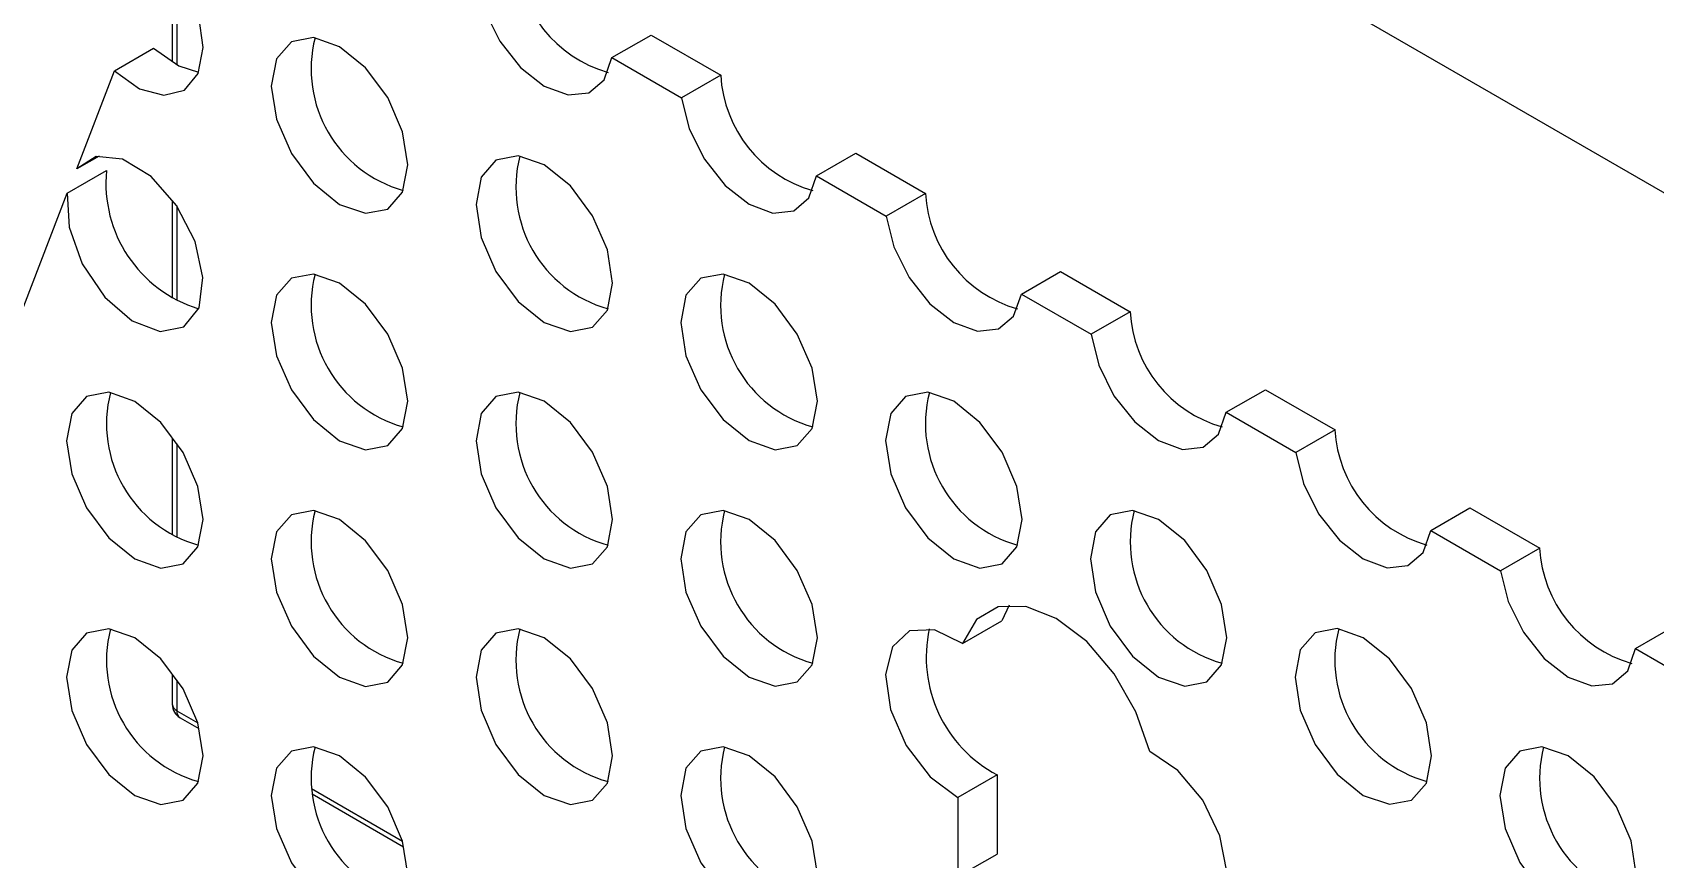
# Model space of a CAD drawing. Extents: x -0.92 to 7.46, y -5.99 to 0.
# Drawn here: x 2.168 to 3.219, y -4.156 to -3.62 of the extents above; entities that cross this region are included whole.
import ezdxf

# ---------------------------------------------------------------- set-up
doc = ezdxf.new("R2010")
doc.units = 0
doc.header["$LTSCALE"] = 0.5
doc.header["$MEASUREMENT"] = 0
for name, color, linetype in [('Brackets', 181, 'CONTINUOUS'), ('End Cap', 92, 'CONTINUOUS'), ('Hardware', 242, 'CONTINUOUS')]:
    doc.layers.add(name, color=color, linetype=linetype)

msp = doc.modelspace()

# ---------------------------------------------------------------- linework, layer by layer
at = {"layer": 'Brackets', "transparency": 16777216}
for p, q in [((2.5431, -3.6364), (2.5685, -3.6218)), ((2.5685, -3.6218), (2.6136, -3.6478)), ((2.2211, -3.6449), (2.2464, -3.6303)), ((2.5431, -3.6364), (2.5883, -3.6625)), ((2.1966, -3.7084), (2.2211, -3.6449)), ((2.6136, -3.6478), (2.5883, -3.6625)), ((2.6757, -3.7129), (2.7011, -3.6983)), ((2.7011, -3.6983), (2.7462, -3.7243)), ((2.1905, -3.7242), (2.2159, -3.7095)), ((2.2111, -3.7001), (2.1966, -3.7084)), ((2.6757, -3.7129), (2.7208, -3.739)), ((2.1442, -3.8443), (2.1905, -3.7242)), ((2.7462, -3.7243), (2.7208, -3.739)), ((2.8083, -3.7895), (2.8337, -3.7748)), ((2.8337, -3.7748), (2.8788, -3.8009)), ((2.8083, -3.7895), (2.8534, -3.8155)), ((2.8788, -3.8009), (2.8534, -3.8155)), ((2.9409, -3.866), (2.9663, -3.8514)), ((2.9663, -3.8514), (3.0114, -3.8774)), ((2.9409, -3.866), (2.986, -3.8921)), ((3.0114, -3.8774), (2.986, -3.8921)), ((3.0735, -3.9426), (3.0988, -3.9279)), ((3.0988, -3.9279), (3.144, -3.954)), ((3.0735, -3.9426), (3.1186, -3.9686)), ((3.144, -3.954), (3.1186, -3.9686)), ((2.8004, -3.9909), (2.7956, -4.001)), ((2.7702, -4.0157), (2.7956, -4.001)), ((3.206, -4.0191), (3.2314, -4.0044)), ((3.206, -4.0191), (3.2512, -4.0452)), ((2.7926, -4.1009), (2.7672, -4.1155)), ((2.7926, -4.1009), (2.7926, -4.1521)), ((2.7672, -4.1155), (2.7672, -4.1667)), ((2.7672, -4.1667), (2.7926, -4.1521))]:
    msp.add_line(p, q, dxfattribs=at)
at = {"layer": 'Brackets', "transparency": 16777216, "flags": 128}
for points in [[(2.2211, -3.6449), (2.2373, -3.6565), (2.2531, -3.6608), (2.2664, -3.6574), (2.2752, -3.6466), (2.2784, -3.6299), (2.2756, -3.6096), (2.2671, -3.5886), (2.254, -3.5696)], [(2.4557, -3.5859), (2.4607, -3.6059), (2.4705, -3.6257), (2.484, -3.6427), (2.4994, -3.6548), (2.5148, -3.6605), (2.5283, -3.6591), (2.5381, -3.6507), (2.5431, -3.6364)], [(2.3668, -3.6293), (2.3499, -3.6234), (2.3356, -3.6262), (2.326, -3.6372), (2.3226, -3.6548), (2.326, -3.6763), (2.3356, -3.6984), (2.3499, -3.7177), (2.3668, -3.7314), (2.3837, -3.7372), (2.3981, -3.7345), (2.4076, -3.7234), (2.411, -3.7058), (2.4076, -3.6844), (2.3981, -3.6623), (2.3837, -3.6429), (2.3668, -3.6293)], [(2.2464, -3.6303), (2.2627, -3.6418), (2.2755, -3.6459)], [(2.5883, -3.6625), (2.5932, -3.6825), (2.6031, -3.7022), (2.6166, -3.7192), (2.632, -3.7313), (2.6474, -3.737), (2.6609, -3.7356), (2.6707, -3.7272), (2.6757, -3.7129)], [(2.1905, -3.7242), (2.1917, -3.7461), (2.2002, -3.7699), (2.2147, -3.7914), (2.2326, -3.8069), (2.2507, -3.8138), (2.266, -3.8107), (2.2758, -3.7983), (2.2783, -3.7787), (2.2732, -3.7554), (2.2613, -3.7322), (2.2448, -3.7134), (2.2263, -3.7021), (2.2093, -3.7004), (2.1966, -3.7084)], [(2.4994, -3.7058), (2.4825, -3.7), (2.4681, -3.7027), (2.4586, -3.7138), (2.4552, -3.7314), (2.4586, -3.7528), (2.4681, -3.7749), (2.4825, -3.7943), (2.4994, -3.8079), (2.5163, -3.8138), (2.5306, -3.811), (2.5402, -3.8), (2.5436, -3.7824), (2.5402, -3.7609), (2.5306, -3.7388), (2.5163, -3.7195), (2.4994, -3.7058)], [(2.7208, -3.739), (2.7258, -3.759), (2.7357, -3.7788), (2.7491, -3.7958), (2.7646, -3.8079), (2.78, -3.8136), (2.7935, -3.8121), (2.8033, -3.8038), (2.8083, -3.7895)], [(2.3668, -3.7824), (2.3499, -3.7765), (2.3356, -3.7793), (2.326, -3.7903), (2.3226, -3.8079), (2.326, -3.8294), (2.3356, -3.8515), (2.3499, -3.8708), (2.3668, -3.8845), (2.3837, -3.8903), (2.3981, -3.8876), (2.4076, -3.8765), (2.411, -3.8589), (2.4076, -3.8375), (2.3981, -3.8154), (2.3837, -3.7961), (2.3668, -3.7824)], [(2.632, -3.7824), (2.6151, -3.7765), (2.6007, -3.7793), (2.5911, -3.7903), (2.5878, -3.8079), (2.5911, -3.8294), (2.6007, -3.8515), (2.6151, -3.8708), (2.632, -3.8844), (2.6489, -3.8903), (2.6632, -3.8875), (2.6728, -3.8765), (2.6762, -3.8589), (2.6728, -3.8375), (2.6632, -3.8154), (2.6489, -3.796), (2.632, -3.7824)], [(2.8534, -3.8155), (2.8584, -3.8356), (2.8682, -3.8553), (2.8817, -3.8723), (2.8971, -3.8844), (2.9126, -3.8901), (2.926, -3.8887), (2.9359, -3.8803), (2.9409, -3.866)], [(2.2342, -3.859), (2.2173, -3.8531), (2.203, -3.8559), (2.1934, -3.8669), (2.19, -3.8845), (2.1934, -3.906), (2.203, -3.928), (2.2173, -3.9474), (2.2342, -3.961), (2.2511, -3.9669), (2.2655, -3.9641), (2.2751, -3.9531), (2.2784, -3.9355), (2.2751, -3.914), (2.2655, -3.892), (2.2511, -3.8726), (2.2342, -3.859)], [(2.4994, -3.8589), (2.4825, -3.8531), (2.4681, -3.8558), (2.4586, -3.8669), (2.4552, -3.8845), (2.4586, -3.9059), (2.4681, -3.928), (2.4825, -3.9474), (2.4994, -3.961), (2.5163, -3.9669), (2.5306, -3.9641), (2.5402, -3.9531), (2.5436, -3.9355), (2.5402, -3.914), (2.5306, -3.8919), (2.5163, -3.8726), (2.4994, -3.8589)], [(2.7646, -3.8589), (2.7477, -3.853), (2.7333, -3.8558), (2.7237, -3.8668), (2.7204, -3.8844), (2.7237, -3.9059), (2.7333, -3.928), (2.7477, -3.9473), (2.7646, -3.961), (2.7815, -3.9669), (2.7958, -3.9641), (2.8054, -3.9531), (2.8088, -3.9355), (2.8054, -3.914), (2.7958, -3.8919), (2.7815, -3.8726), (2.7646, -3.8589)], [(2.986, -3.8921), (2.991, -3.9121), (3.0008, -3.9319), (3.0143, -3.9489), (3.0297, -3.961), (3.0451, -3.9667), (3.0586, -3.9652), (3.0685, -3.9568), (3.0735, -3.9426)], [(2.3668, -3.9355), (2.3499, -3.9296), (2.3356, -3.9324), (2.326, -3.9434), (2.3226, -3.961), (2.326, -3.9825), (2.3356, -4.0046), (2.3499, -4.0239), (2.3668, -4.0376), (2.3837, -4.0435), (2.3981, -4.0407), (2.4076, -4.0296), (2.411, -4.0121), (2.4076, -3.9906), (2.3981, -3.9685), (2.3837, -3.9492), (2.3668, -3.9355)], [(2.632, -3.9355), (2.6151, -3.9296), (2.6007, -3.9324), (2.5911, -3.9434), (2.5878, -3.961), (2.5911, -3.9825), (2.6007, -4.0046), (2.6151, -4.0239), (2.632, -4.0375), (2.6489, -4.0434), (2.6632, -4.0406), (2.6728, -4.0296), (2.6762, -4.012), (2.6728, -3.9906), (2.6632, -3.9685), (2.6489, -3.9491), (2.632, -3.9355)], [(2.8971, -3.9355), (2.8802, -3.9296), (2.8659, -3.9324), (2.8563, -3.9434), (2.853, -3.961), (2.8563, -3.9824), (2.8659, -4.0045), (2.8802, -4.0239), (2.8971, -4.0375), (2.9141, -4.0434), (2.9284, -4.0406), (2.938, -4.0296), (2.9413, -4.012), (2.938, -3.9905), (2.9284, -3.9684), (2.9141, -3.9491), (2.8971, -3.9355)], [(3.1186, -3.9686), (3.1236, -3.9886), (3.1334, -4.0084), (3.1469, -4.0254), (3.1623, -4.0375), (3.1777, -4.0432), (3.1912, -4.0418), (3.2011, -4.0334), (3.206, -4.0191)], [(2.8915, -4.0857), (2.8825, -4.0599), (2.8684, -4.0354), (2.8506, -4.0145), (2.8309, -3.9995), (2.8111, -3.9917), (2.7933, -3.992), (2.7792, -4.0002), (2.7702, -4.0157)], [(2.2342, -4.0121), (2.2173, -4.0062), (2.203, -4.009), (2.1934, -4.02), (2.19, -4.0376), (2.1934, -4.0591), (2.203, -4.0811), (2.2173, -4.1005), (2.2342, -4.1141), (2.2511, -4.12), (2.2655, -4.1172), (2.2751, -4.1062), (2.2784, -4.0886), (2.2751, -4.0671), (2.2655, -4.0451), (2.2511, -4.0257), (2.2342, -4.0121)], [(2.4994, -4.012), (2.4825, -4.0062), (2.4681, -4.009), (2.4586, -4.02), (2.4552, -4.0376), (2.4586, -4.059), (2.4681, -4.0811), (2.4825, -4.1005), (2.4994, -4.1141), (2.5163, -4.12), (2.5306, -4.1172), (2.5402, -4.1062), (2.5436, -4.0886), (2.5402, -4.0671), (2.5306, -4.045), (2.5163, -4.0257), (2.4994, -4.012)], [(2.7702, -4.0157), (2.752, -4.0069), (2.7359, -4.0076), (2.7248, -4.0179), (2.7204, -4.0358), (2.7236, -4.0584), (2.7337, -4.0818), (2.7492, -4.102), (2.7672, -4.1155)], [(3.0297, -4.012), (3.0128, -4.0061), (2.9985, -4.0089), (2.9889, -4.0199), (2.9855, -4.0375), (2.9889, -4.059), (2.9985, -4.0811), (3.0128, -4.1004), (3.0297, -4.1141), (3.0466, -4.1199), (3.061, -4.1172), (3.0706, -4.1061), (3.0739, -4.0885), (3.0706, -4.0671), (3.061, -4.045), (3.0466, -4.0256), (3.0297, -4.012)], [(2.3668, -4.0886), (2.3499, -4.0827), (2.3356, -4.0855), (2.326, -4.0965), (2.3226, -4.1141), (2.326, -4.1356), (2.3356, -4.1577), (2.3499, -4.177), (2.3668, -4.1907), (2.3837, -4.1966), (2.3981, -4.1938), (2.4076, -4.1827), (2.411, -4.1652), (2.4076, -4.1437), (2.3981, -4.1216), (2.3837, -4.1023), (2.3668, -4.0886)], [(2.632, -4.0886), (2.6151, -4.0827), (2.6007, -4.0855), (2.5911, -4.0965), (2.5878, -4.1141), (2.5911, -4.1356), (2.6007, -4.1577), (2.6151, -4.177), (2.632, -4.1906)], [(2.8945, -4.189), (2.9126, -4.1963), (2.928, -4.1939), (2.9382, -4.1823), (2.9413, -4.1633), (2.9369, -4.1403), (2.9258, -4.1172), (2.9097, -4.0979), (2.8915, -4.0857)], [(3.1623, -4.0885), (3.1454, -4.0827), (3.1311, -4.0854), (3.1215, -4.0965), (3.1181, -4.1141), (3.1215, -4.1355), (3.1311, -4.1576), (3.1454, -4.177), (3.1623, -4.1906), (3.1792, -4.1965), (3.1936, -4.1937), (3.2031, -4.1827), (3.2065, -4.1651), (3.2031, -4.1436), (3.1936, -4.1215), (3.1792, -4.1022), (3.1623, -4.0885)], [(2.6688, -4.1873), (2.6728, -4.1827), (2.6762, -4.1651), (2.6728, -4.1437), (2.6632, -4.1216), (2.6489, -4.1022), (2.632, -4.0886)]]:
    msp.add_lwpolyline(points, dxfattribs=at)
at = {"layer": 'Brackets', "transparency": 16777216}
for centre, radius, start, end in [((2.5632, -3.5668), 0.0823, 183.1178, 254.0875), ((2.43, -3.6438), 0.0816, 165.6081, 254.3865), ((2.6958, -3.6433), 0.0823, 183.1178, 254.0875), ((2.3006, -3.7177), 0.0851, 174.4736, 252.8389), ((2.5626, -3.7204), 0.0816, 165.6081, 254.3865), ((2.8284, -3.7199), 0.0823, 183.1178, 254.0875), ((2.43, -3.7969), 0.0816, 165.6081, 254.3865), ((2.6952, -3.7969), 0.0816, 165.6081, 254.3865), ((2.9609, -3.7964), 0.0823, 183.1178, 254.0875), ((2.2975, -3.8735), 0.0816, 165.6081, 254.3865), ((2.5626, -3.8735), 0.0816, 165.6081, 254.3865), ((2.8278, -3.8735), 0.0816, 165.6081, 254.3865), ((3.0935, -3.8729), 0.0823, 183.1178, 254.0875), ((2.43, -3.95), 0.0816, 165.6081, 254.3865), ((2.6952, -3.95), 0.0816, 165.6081, 254.3865), ((2.9604, -3.95), 0.0816, 165.6081, 254.3865), ((3.2261, -3.9495), 0.0823, 183.1178, 254.0875), ((2.2975, -4.0266), 0.0816, 165.6081, 254.3865), ((2.5626, -4.0266), 0.0816, 165.6081, 254.3865), ((2.833, -4.0246), 0.0863, 167.7135, 242.0694), ((3.0929, -4.0265), 0.0816, 165.6081, 254.3865), ((2.43, -4.1031), 0.0816, 165.6081, 254.3865), ((2.6952, -4.1031), 0.0816, 165.6081, 254.3865), ((3.2255, -4.1031), 0.0816, 165.6081, 254.3865)]:
    msp.add_arc(centre, radius, start, end, dxfattribs=at)
at = {"layer": 'End Cap', "linetype": 'Continuous', "lineweight": 25, "transparency": 16777216}
for p, q in [((2.2585, -2.7936), (2.2585, -3.6388)), ((2.2614, -2.7953), (2.2614, -3.6409)), ((2.2585, -3.729), (2.2585, -3.7917)), ((2.2614, -3.7324), (2.2614, -3.7933)), ((2.2585, -3.8825), (2.2585, -3.9452)), ((2.2614, -3.8865), (2.2614, -3.9468)), ((2.2585, -4.0356), (2.2585, -4.0552)), ((2.2614, -4.0396), (2.2614, -4.0593))]:
    msp.add_line(p, q, dxfattribs=at)
at = {"layer": 'End Cap', "transparency": 16777216}
for p, q in [((2.2614, -4.0593), (2.2751, -4.0671)), ((2.2635, -4.0638), (2.2756, -4.0709)), ((2.3486, -4.1096), (2.4076, -4.1437)), ((2.349, -4.1132), (2.4082, -4.1474))]:
    msp.add_line(p, q, dxfattribs=at)
for centre, radius, start, end in [((2.2685, -4.0552), 0.01, 180, 240.0027), ((2.2633, -4.0548), 0.0048, 184.1293, 247.1908), ((2.2662, -4.0599), 0.0048, 172.814, 235.8738)]:
    msp.add_arc(centre, radius, start, end, dxfattribs=at)
at = {"layer": 'Hardware', "transparency": 16777216}
msp.add_line((2.4022, -3.2491), (3.2595, -3.7441), dxfattribs=at)

doc.saveas('drawing.dxf')
